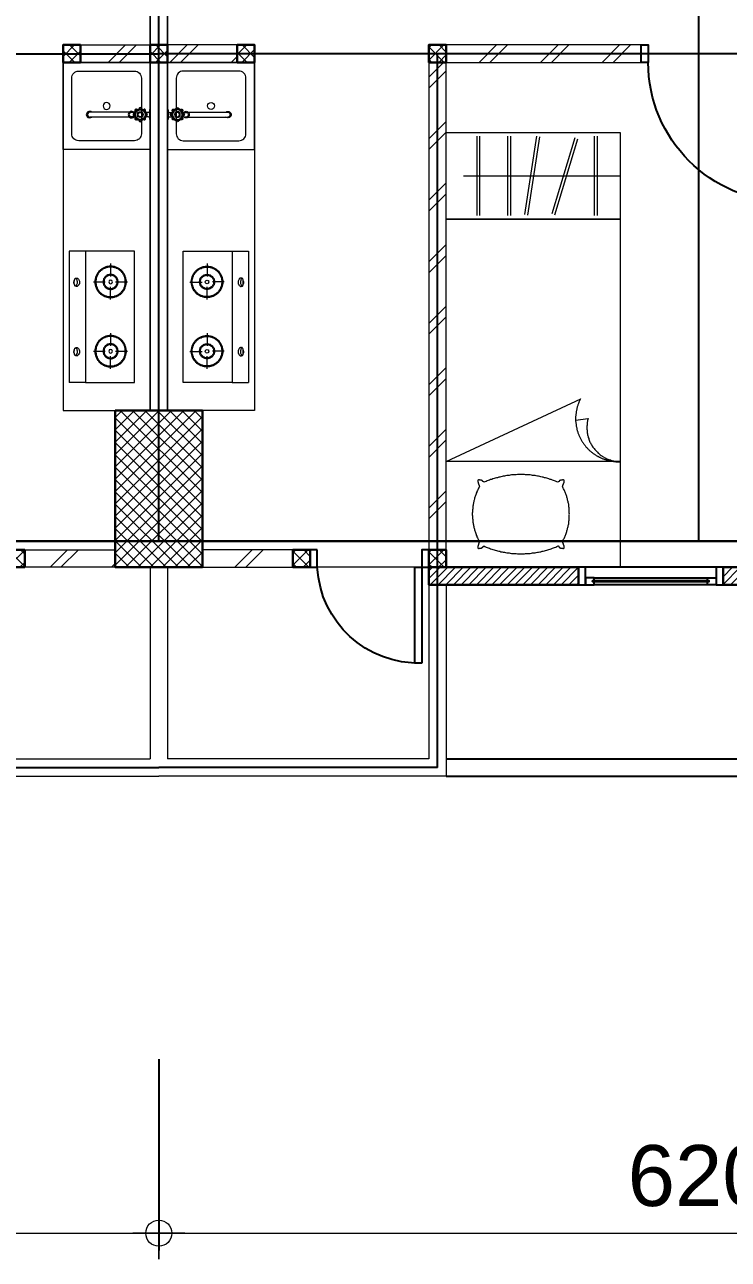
# Model space of a CAD drawing. Header units: millimetres. Extents: x -324 to 75, y -297 to 74.
# Drawn here: x -65.4 to -61.36, y -3.78 to 3.31 of the extents above; entities that cross this region are included whole.
import ezdxf

# ---------------------------------------------------------------- set-up
doc = ezdxf.new("R2010")
doc.units = ezdxf.units.MM
doc.layers.get('defpoints').update_dxf_attribs({"color": 1})
for name, color, linetype, lineweight in [('ars', 11, 'Continuous', 0), ('KOL', 1, 'Continuous', 30), ('KOLOM', 4, 'Continuous', 9), ('lan', 7, 'Continuous', 15), ('SANITAIR', 15, 'Continuous', 9), ('tem', 5, 'Continuous', 20), ('u', 6, 'Continuous', 20)]:
    doc.layers.add(name, color=color, linetype=linetype, lineweight=lineweight)
doc.layers.add('as', color=1, linetype='Continuous', plot=False)
doc.layers.add('Kusen', color=30, linetype='Continuous')
doc.styles.get("Standard").update_dxf_attribs({"font": 'arial.ttf'})
doc.dimstyles.new('sk-100', dxfattribs={"dimtxt": 0.35, "dimasz": 0.15, "dimexe": 0.1, "dimexo": 0, "dimgap": 0.15, "dimtad": 1, "dimdec": 0, "dimlfac": 100, "dimzin": 0, "dimdsep": 46, "dimtxsty": 'Standard', "dimblk": 'BULAT', "dimcen": 0.09, "dimclrd": 256, "dimclre": 256, "dimclrt": 256, "dimadec": 0, "dimazin": 0, "dimtfac": 1, "dimtdec": 0, "dimtofl": 0, "dimtmove": 0, "dimatfit": 3, "dimldrblk": 'BULAT', "dimfxl": 1, "dimtolj": 1, "dimtzin": 0, "dimlwd": -1, "dimarcsym": 0})
pattern_1 = [(225, (25.16715, 56.34774), (0.1767767, -0.1767767), []), (225, (25.10465, 56.34774), (0.1767767, -0.1767767), [])]
pattern_2 = [(45, (54.47994, -2.7569), (-0.1767767, 0.1767767), []), (45, (54.54244, -2.7569), (-0.1767767, 0.1767767), [])]
pattern_3 = [(45, (504.645883, -326.106844), (-0.0220970869, 0.0220970869), [])]

# ---------------------------------------------------------------- blocks, each defined once
blk = doc.blocks.new('T. J2')
at = {"layer": 'Kusen'}
for p, q in [((-0.3692, 0.1), (0.2808, 0.1)), ((-0.4192, 0), (0.3308, 0)), ((0.2808, 0.06), (-0.3692, 0.06))]:
    blk.add_line(p, q, dxfattribs=at)
for points in [[(-0.4592, 0), (-0.4192, 0), (-0.4192, 0.1), (-0.4592, 0.1)], [(0.3308, 0), (0.3708, 0), (0.3708, 0.1), (0.3308, 0.1)]]:
    blk.add_lwpolyline(points, close=True, dxfattribs=at)
for points in [[(-0.3692, 0.0775), (-0.3692, 0.06), (-0.4192, 0.06), (-0.4192, 0.1), (-0.3692, 0.1), (-0.3692, 0.0825), (-0.3792, 0.0825), (-0.3792, 0.0775), (-0.3692, 0.0775)], [(0.2808, 0.0775), (0.2808, 0.06), (0.3308, 0.06), (0.3308, 0.1), (0.2808, 0.1), (0.2808, 0.0825), (0.2908, 0.0825), (0.2908, 0.0775), (0.2808, 0.0775)]]:
    blk.add_lwpolyline(points, dxfattribs=at)
at = {"layer": 'Kusen', "color": 141}
blk.add_lwpolyline([(-0.3792, 0.0775), (0.2908, 0.0775), (0.2908, 0.0825), (-0.3792, 0.0825)], close=True, dxfattribs=at)
blk = doc.blocks.new('K 10.10')
at = {"layer": 'ars'}
h = blk.add_hatch(dxfattribs=at)
h.set_pattern_fill('_USER', color=256, scale=0.05, angle=45, double=1, pattern_type=0)
h.set_pattern_definition([(45, (0, 0), (-0.035355339, 0.035355339), []), (135, (0, 0), (-0.035355339, -0.035355339), [])])
h.paths.add_polyline_path([(1560.5383, 1380.4069), (1560.6383, 1380.4069), (1560.6383, 1380.5069), (1560.5383, 1380.5069)])
at = {"layer": 'KOL'}
blk.add_lwpolyline([(1560.5383, 1380.4069), (1560.6383, 1380.4069), (1560.6383, 1380.5069), (1560.5383, 1380.5069)], close=True, dxfattribs=at)
blk = doc.blocks.new('P.60')
at = {"layer": 'Kusen'}
for points in [[(1472.8348, 997.5354), (1472.8748, 997.5354), (1472.8748, 997.4354), (1472.8348, 997.4354)], [(1473.4748, 997.5354), (1473.5148, 997.5354), (1473.5148, 997.4354), (1473.4748, 997.4354)], [(1472.8748, 996.8854), (1472.9148, 996.8854), (1472.9148, 997.4354), (1472.8748, 997.4354)]]:
    blk.add_lwpolyline(points, close=True, dxfattribs=at)
blk.add_arc((1472.8948, 997.4658), 0.5808, 268.02661, 356.99428, dxfattribs=at)
blk = doc.blocks.new('P.80')
at = {"layer": 'Kusen'}
for points in [[(-69.8094, -74.8368), (-69.7694, -74.8368), (-69.7694, -74.0368), (-69.8094, -74.0368)], [(-70.6094, -74.9368), (-70.5694, -74.9368), (-70.5694, -74.8368), (-70.6094, -74.8368)], [(-69.7694, -74.9368), (-69.7294, -74.9368), (-69.7294, -74.8368), (-69.7694, -74.8368)]]:
    blk.add_lwpolyline(points, close=True, dxfattribs=at)
blk.add_arc((-69.7694, -74.8368), 0.8, 90, 180, dxfattribs=at)
blk = doc.blocks.new('KRAN DPR ATAS')
for p, q in [((-0.0289, 0), (0.0289, 0)), ((-0.0289, 0), (-0.0289, -0.0021)), ((0.0289, 0), (0.0289, -0.0021)), ((-0.0275, -0.0035), (0.0275, -0.0035)), ((-0.0127, -0.0092), (-0.0127, -0.0252)), ((0.0127, -0.0092), (0.0127, -0.0252)), ((-0.014, -0.1188), (-0.014, -0.3457)), ((-0.0127, -0.0877), (-0.0127, -0.1101)), ((0.0127, -0.0877), (0.0127, -0.1101)), ((0.014, -0.1188), (0.014, -0.3457))]:
    blk.add_line(p, q)
for radius in [0.0338, 0.0279, 0.0166, 0.0138, 0.0123]:
    blk.add_circle((0, -0.0564), radius)
for centre, radius, start, end in [((-0.0338, -0.0564), 0.00706, 84.00203, 275.99797), ((-0.0315, -0.0564), 0.00706, 103.11888, 256.88112), ((-0.0239, -0.0326), 0.00706, 39.00203, 230.99797), ((-0.0222, -0.0342), 0.00706, 58.11888, 211.88112), ((-0.0275, -0.0021), 0.00141, 180, 270), ((-0.0183, -0.0092), 0.00564, 0, 90), ((-0.0009, -0.0214), 0.00884, 254.902, 254.902), ((0, -0.0227), 0.00706, 354.00203, 185.99797), ((0, -0.025), 0.00706, 13.11888, 166.88112), ((0.0183, -0.0092), 0.00564, 90, 180), ((0.0239, -0.0326), 0.00706, 309.00203, 140.99797), ((0.0222, -0.0342), 0.00706, 328.11888, 121.88112), ((0.0275, -0.0021), 0.00141, 270, 0), ((0.0338, -0.0564), 0.00706, 264.00203, 95.99797), ((0.0315, -0.0564), 0.00706, 283.11888, 76.88112), ((-0.0239, -0.0803), 0.00706, 129.00203, 320.99797), ((-0.0222, -0.0787), 0.00706, 148.11888, 301.88112), ((0, -0.1058), 0.0191, 134.71101, 45.28899), ((0, -0.1058), 0.0134, 198.67172, 270), ((0, -0.0902), 0.00706, 174.00203, 5.99797), ((0, -0.0879), 0.00706, 193.11888, 346.88112), ((0, -0.1058), 0.0134, 270, 341.32828), ((0.0239, -0.0803), 0.00706, 219.00203, 50.99797), ((0.0222, -0.0787), 0.00706, 238.11888, 31.88112), ((0, -0.3457), 0.0178, 141.82775, 38.17225), ((0, -0.3484), 0.0178, 175.66412, 4.33588), ((0, -0.3457), 0.014, 180, 0)]:
    blk.add_arc(centre, radius, start, end)
blk = doc.blocks.new('KOMPOR')
for points in [[(0, 0.3765), (0, -0.3765)], [(0.0944, 0.3765), (0, 0.3765)], [(0.3765, 0.3765), (0.0944, 0.3765)], [(0.0944, 0.3765), (0.0944, -0.3765)], [(0.3765, -0.3765), (0.3765, 0.3765)], [(0.2385, 0.2906), (0.2337, 0.2906), (0.23, 0.2906), (0.2252, 0.2893), (0.2203, 0.2893), (0.2167, 0.2881), (0.2119, 0.2869), (0.2082, 0.2857), (0.2034, 0.2833), (0.1998, 0.2821), (0.1961, 0.2797), (0.1925, 0.2772), (0.1889, 0.276), (0.1852, 0.2724), (0.1816, 0.27), (0.178, 0.2676), (0.1755, 0.2639), (0.1719, 0.2615), (0.1695, 0.2579), (0.1671, 0.2542), (0.1634, 0.2506), (0.1622, 0.247), (0.1598, 0.2433), (0.1574, 0.2397), (0.1562, 0.2361), (0.1538, 0.2312), (0.1525, 0.2276), (0.1513, 0.2228), (0.1501, 0.2191), (0.1501, 0.2143), (0.1489, 0.2094), (0.1489, 0.2058), (0.1489, 0.201), (0.1489, 0.1961), (0.1489, 0.1913), (0.1501, 0.1864), (0.1501, 0.1828), (0.1513, 0.178), (0.1525, 0.1743), (0.1538, 0.1695), (0.1562, 0.1659), (0.1574, 0.161), (0.1598, 0.1574), (0.1622, 0.1538), (0.1634, 0.1501), (0.1671, 0.1465), (0.1695, 0.1429), (0.1719, 0.1404), (0.1755, 0.1368), (0.178, 0.1344), (0.1816, 0.1308), (0.1852, 0.1283), (0.1889, 0.1259), (0.1925, 0.1235), (0.1961, 0.1211), (0.1998, 0.1199), (0.2034, 0.1174), (0.2082, 0.1162), (0.2119, 0.115), (0.2167, 0.1138), (0.2203, 0.1126), (0.2252, 0.1114), (0.23, 0.1114), (0.2337, 0.1102), (0.2385, 0.1102), (0.2433, 0.1102), (0.2482, 0.1114), (0.253, 0.1114), (0.2567, 0.1126), (0.2615, 0.1138), (0.2651, 0.115), (0.27, 0.1162), (0.2736, 0.1174), (0.2785, 0.1199), (0.2821, 0.1211), (0.2857, 0.1235), (0.2893, 0.1259), (0.293, 0.1283), (0.2966, 0.1308), (0.299, 0.1344), (0.3027, 0.1368), (0.3051, 0.1404), (0.3087, 0.1429), (0.3111, 0.1465), (0.3136, 0.1501), (0.316, 0.1538), (0.3184, 0.1574), (0.3196, 0.161), (0.322, 0.1659), (0.3232, 0.1695), (0.3245, 0.1743), (0.3257, 0.178), (0.3269, 0.1828), (0.3281, 0.1864), (0.3281, 0.1913), (0.3293, 0.1961), (0.3293, 0.201), (0.3293, 0.2058), (0.3281, 0.2094), (0.3281, 0.2143), (0.3269, 0.2191), (0.3257, 0.2228), (0.3245, 0.2276), (0.3232, 0.2312), (0.322, 0.2361), (0.3196, 0.2397), (0.3184, 0.2433), (0.316, 0.247), (0.3136, 0.2506), (0.3111, 0.2542), (0.3087, 0.2579), (0.3051, 0.2615), (0.3027, 0.2639), (0.299, 0.2676), (0.2966, 0.27), (0.293, 0.2724), (0.2893, 0.276), (0.2857, 0.2772), (0.2821, 0.2797), (0.2785, 0.2821), (0.2736, 0.2833), (0.27, 0.2857), (0.2651, 0.2869), (0.2615, 0.2881), (0.2567, 0.2893), (0.253, 0.2893), (0.2482, 0.2906), (0.2433, 0.2906), (0.2385, 0.2906)], [(0.2385, 0.2857), (0.2349, 0.2857), (0.23, 0.2857), (0.2264, 0.2845), (0.2215, 0.2833), (0.2179, 0.2833), (0.2131, 0.2821), (0.2094, 0.2809), (0.2058, 0.2785), (0.2022, 0.2772), (0.1985, 0.2748), (0.1949, 0.2736), (0.1913, 0.2712), (0.1877, 0.2688), (0.1852, 0.2663), (0.1816, 0.2639), (0.1792, 0.2603), (0.1755, 0.2579), (0.1731, 0.2542), (0.1707, 0.2518), (0.1683, 0.2482), (0.1659, 0.2446), (0.1646, 0.2409), (0.1622, 0.2373), (0.161, 0.2337), (0.1586, 0.23), (0.1574, 0.2264), (0.1562, 0.2215), (0.1562, 0.2179), (0.155, 0.2131), (0.1538, 0.2094), (0.1538, 0.2046), (0.1538, 0.201), (0.1538, 0.1961), (0.1538, 0.1925), (0.155, 0.1877), (0.1562, 0.184), (0.1562, 0.1792), (0.1574, 0.1755), (0.1586, 0.1719), (0.161, 0.1671), (0.1622, 0.1634), (0.1646, 0.1598), (0.1659, 0.1562), (0.1683, 0.1525), (0.1707, 0.1501), (0.1731, 0.1465), (0.1755, 0.1441), (0.1792, 0.1404), (0.1816, 0.138), (0.1852, 0.1356), (0.1877, 0.132), (0.1913, 0.1308), (0.1949, 0.1283), (0.1985, 0.1259), (0.2022, 0.1235), (0.2058, 0.1223), (0.2094, 0.1211), (0.2131, 0.1199), (0.2179, 0.1186), (0.2215, 0.1174), (0.2264, 0.1162), (0.23, 0.1162), (0.2349, 0.1162), (0.2385, 0.1162), (0.2433, 0.1162), (0.247, 0.1162), (0.2518, 0.1162), (0.2554, 0.1174), (0.2603, 0.1186), (0.2639, 0.1199), (0.2676, 0.1211), (0.2724, 0.1223), (0.276, 0.1235), (0.2797, 0.1259), (0.2833, 0.1283), (0.2869, 0.1308), (0.2893, 0.132), (0.293, 0.1356), (0.2954, 0.138), (0.299, 0.1404), (0.3015, 0.1441), (0.3039, 0.1465), (0.3075, 0.1501), (0.3087, 0.1525), (0.3111, 0.1562), (0.3136, 0.1598), (0.316, 0.1634), (0.3172, 0.1671), (0.3184, 0.1719), (0.3196, 0.1755), (0.3208, 0.1792), (0.322, 0.184), (0.3232, 0.1877), (0.3232, 0.1925), (0.3232, 0.1961), (0.3232, 0.201), (0.3232, 0.2046), (0.3232, 0.2094), (0.3232, 0.2131), (0.322, 0.2179), (0.3208, 0.2215), (0.3196, 0.2264), (0.3184, 0.23), (0.3172, 0.2337), (0.316, 0.2373), (0.3136, 0.2409), (0.3111, 0.2446), (0.3087, 0.2482), (0.3075, 0.2518), (0.3039, 0.2542), (0.3015, 0.2579), (0.299, 0.2603), (0.2954, 0.2639), (0.293, 0.2663), (0.2893, 0.2688), (0.2869, 0.2712), (0.2833, 0.2736), (0.2797, 0.2748), (0.276, 0.2772), (0.2724, 0.2785), (0.2676, 0.2809), (0.2639, 0.2821), (0.2603, 0.2833), (0.2554, 0.2833), (0.2518, 0.2845), (0.247, 0.2857), (0.2433, 0.2857), (0.2385, 0.2857)], [(0.2373, 0.3063), (0.2373, 0.2312)], [(0.0436, 0.2228), (0.0472, 0.2228), (0.0496, 0.2215), (0.0533, 0.2191), (0.0545, 0.2155), (0.0557, 0.2119), (0.0581, 0.2094), (0.0593, 0.2046), (0.0593, 0.1998), (0.0593, 0.1949), (0.0593, 0.1901), (0.0569, 0.1864), (0.0557, 0.1828), (0.0533, 0.1792), (0.0508, 0.178), (0.0484, 0.1755), (0.046, 0.1743), (0.0424, 0.1743), (0.04, 0.1755), (0.0375, 0.178), (0.0339, 0.1792), (0.0327, 0.1828), (0.0315, 0.1864), (0.0291, 0.1901), (0.0278, 0.1949), (0.0278, 0.1998), (0.0291, 0.2046), (0.0303, 0.2094), (0.0315, 0.2119), (0.0339, 0.2155), (0.0351, 0.2191), (0.0375, 0.2215), (0.0412, 0.2228), (0.0436, 0.2228)], [(0.0375, 0.2215), (0.04, 0.2215), (0.04, 0.2203), (0.0424, 0.2179), (0.0436, 0.2155), (0.0448, 0.2119), (0.0448, 0.2082), (0.046, 0.2034), (0.046, 0.1998), (0.046, 0.1961), (0.046, 0.1913), (0.0448, 0.1877), (0.0436, 0.184), (0.0436, 0.1816), (0.0412, 0.178), (0.04, 0.1768), (0.0387, 0.1755), (0.0375, 0.1755), (0.0351, 0.1768), (0.0339, 0.178), (0.0327, 0.1816), (0.0315, 0.184), (0.0315, 0.1877), (0.0303, 0.1913), (0.0303, 0.1961), (0.0303, 0.1998), (0.0303, 0.2034), (0.0315, 0.2082), (0.0315, 0.2119), (0.0327, 0.2155), (0.0339, 0.2179), (0.0351, 0.2203), (0.0363, 0.2215), (0.0375, 0.2215)], [(0.2385, 0.2433), (0.2349, 0.2433), (0.23, 0.2433), (0.2264, 0.2421), (0.2215, 0.2409), (0.2179, 0.2385), (0.2143, 0.2361), (0.2119, 0.2337), (0.2082, 0.2312), (0.2058, 0.2276), (0.2034, 0.2252), (0.201, 0.2215), (0.1985, 0.2179), (0.1973, 0.2131), (0.1961, 0.2094), (0.1961, 0.2046), (0.1961, 0.201), (0.1961, 0.1961), (0.1961, 0.1925), (0.1973, 0.1877), (0.1985, 0.184), (0.201, 0.1804), (0.2034, 0.1768), (0.2058, 0.1731), (0.2082, 0.1707), (0.2119, 0.1671), (0.2143, 0.1646), (0.2179, 0.1622), (0.2215, 0.161), (0.2264, 0.1598), (0.23, 0.1586), (0.2349, 0.1574), (0.2385, 0.1574), (0.2433, 0.1574), (0.247, 0.1586), (0.2518, 0.1598), (0.2554, 0.161), (0.2591, 0.1622), (0.2627, 0.1646), (0.2663, 0.1671), (0.2688, 0.1707), (0.2724, 0.1731), (0.2748, 0.1768), (0.2772, 0.1804), (0.2785, 0.184), (0.2797, 0.1877), (0.2809, 0.1925), (0.2821, 0.1961), (0.2821, 0.201), (0.2821, 0.2046), (0.2809, 0.2094), (0.2797, 0.2131), (0.2785, 0.2179), (0.2772, 0.2215), (0.2748, 0.2252), (0.2724, 0.2276), (0.2688, 0.2312), (0.2663, 0.2337), (0.2627, 0.2361), (0.2591, 0.2385), (0.2554, 0.2409), (0.2518, 0.2421), (0.247, 0.2433), (0.2433, 0.2433), (0.2385, 0.2433)], [(0.2385, 0.2385), (0.2349, 0.2385), (0.2312, 0.2373), (0.2276, 0.2373), (0.224, 0.2361), (0.2203, 0.2337), (0.2179, 0.2324), (0.2143, 0.23), (0.2119, 0.2276), (0.2094, 0.2252), (0.207, 0.2215), (0.2058, 0.2191), (0.2034, 0.2155), (0.2022, 0.2119), (0.2022, 0.2082), (0.201, 0.2046), (0.201, 0.201), (0.201, 0.1973), (0.2022, 0.1925), (0.2022, 0.1889), (0.2034, 0.1864), (0.2058, 0.1828), (0.207, 0.1792), (0.2094, 0.1768), (0.2119, 0.1743), (0.2143, 0.1719), (0.2179, 0.1695), (0.2203, 0.1671), (0.224, 0.1659), (0.2276, 0.1646), (0.2312, 0.1634), (0.2349, 0.1634), (0.2385, 0.1622), (0.2421, 0.1634), (0.247, 0.1634), (0.2506, 0.1646), (0.253, 0.1659), (0.2567, 0.1671), (0.2603, 0.1695), (0.2627, 0.1719), (0.2651, 0.1743), (0.2676, 0.1768), (0.27, 0.1792), (0.2724, 0.1828), (0.2736, 0.1864), (0.2748, 0.1889), (0.276, 0.1925), (0.276, 0.1973), (0.2772, 0.201), (0.276, 0.2046), (0.276, 0.2082), (0.2748, 0.2119), (0.2736, 0.2155), (0.2724, 0.2191), (0.27, 0.2215), (0.2676, 0.2252), (0.2651, 0.2276), (0.2627, 0.23), (0.2603, 0.2324), (0.2567, 0.2337), (0.253, 0.2361), (0.2506, 0.2373), (0.247, 0.2373), (0.2421, 0.2385), (0.2385, 0.2385)], [(0.1404, 0.201), (0.207, 0.201)], [(0.2385, 0.2107), (0.2349, 0.2094), (0.2312, 0.2082), (0.23, 0.2046), (0.2288, 0.201), (0.23, 0.1961), (0.2312, 0.1937), (0.2349, 0.1913), (0.2385, 0.1901), (0.2433, 0.1913), (0.2458, 0.1937), (0.2482, 0.1961), (0.2494, 0.201), (0.2482, 0.2046), (0.2458, 0.2082), (0.2433, 0.2094), (0.2385, 0.2107)], [(0.2373, 0.0993), (0.2373, 0.1719)], [(0.3366, 0.1998), (0.2676, 0.1998)], [(0.2385, -0.1077), (0.2337, -0.1077), (0.23, -0.1077), (0.2252, -0.109), (0.2203, -0.109), (0.2167, -0.1102), (0.2119, -0.1114), (0.2082, -0.1126), (0.2034, -0.115), (0.1998, -0.1162), (0.1961, -0.1186), (0.1925, -0.1211), (0.1889, -0.1235), (0.1852, -0.1259), (0.1816, -0.1283), (0.178, -0.1308), (0.1755, -0.1344), (0.1719, -0.1368), (0.1695, -0.1404), (0.1671, -0.1441), (0.1634, -0.1477), (0.1622, -0.1513), (0.1598, -0.155), (0.1574, -0.1586), (0.1562, -0.1622), (0.1538, -0.1671), (0.1525, -0.1707), (0.1513, -0.1755), (0.1501, -0.1792), (0.1501, -0.184), (0.1489, -0.1889), (0.1489, -0.1925), (0.1489, -0.1973), (0.1489, -0.2022), (0.1489, -0.207), (0.1501, -0.2119), (0.1501, -0.2155), (0.1513, -0.2203), (0.1525, -0.224), (0.1538, -0.2288), (0.1562, -0.2324), (0.1574, -0.2373), (0.1598, -0.2409), (0.1622, -0.2446), (0.1634, -0.2482), (0.1671, -0.2518), (0.1695, -0.2554), (0.1719, -0.2579), (0.1755, -0.2615), (0.178, -0.2639), (0.1816, -0.2676), (0.1852, -0.27), (0.1889, -0.2724), (0.1925, -0.2748), (0.1961, -0.2772), (0.1998, -0.2785), (0.2034, -0.2809), (0.2082, -0.2821), (0.2119, -0.2833), (0.2167, -0.2845), (0.2203, -0.2857), (0.2252, -0.2869), (0.23, -0.2869), (0.2337, -0.2881), (0.2385, -0.2881), (0.2433, -0.2881), (0.2482, -0.2869), (0.253, -0.2869), (0.2567, -0.2857), (0.2615, -0.2845), (0.2651, -0.2833), (0.27, -0.2821), (0.2736, -0.2809), (0.2785, -0.2785), (0.2821, -0.2772), (0.2857, -0.2748), (0.2893, -0.2724), (0.293, -0.27), (0.2966, -0.2676), (0.299, -0.2639), (0.3027, -0.2615), (0.3051, -0.2579), (0.3087, -0.2554), (0.3111, -0.2518), (0.3136, -0.2482), (0.316, -0.2446), (0.3184, -0.2409), (0.3196, -0.2373), (0.322, -0.2324), (0.3232, -0.2288), (0.3245, -0.224), (0.3257, -0.2203), (0.3269, -0.2155), (0.3281, -0.2119), (0.3281, -0.207), (0.3293, -0.2022), (0.3293, -0.1973), (0.3293, -0.1925), (0.3281, -0.1889), (0.3281, -0.184), (0.3269, -0.1792), (0.3257, -0.1755), (0.3245, -0.1707), (0.3232, -0.1671), (0.322, -0.1622), (0.3196, -0.1586), (0.3184, -0.155), (0.316, -0.1513), (0.3136, -0.1477), (0.3111, -0.1441), (0.3087, -0.1404), (0.3051, -0.1368), (0.3027, -0.1344), (0.299, -0.1308), (0.2966, -0.1283), (0.293, -0.1259), (0.2893, -0.1235), (0.2857, -0.1211), (0.2821, -0.1186), (0.2785, -0.1162), (0.2736, -0.115), (0.27, -0.1126), (0.2651, -0.1114), (0.2615, -0.1102), (0.2567, -0.109), (0.253, -0.109), (0.2482, -0.1077), (0.2433, -0.1077), (0.2385, -0.1077)], [(0.2385, -0.1126), (0.2349, -0.1126), (0.23, -0.1126), (0.2264, -0.1138), (0.2215, -0.115), (0.2179, -0.115), (0.2131, -0.1162), (0.2094, -0.1174), (0.2058, -0.1199), (0.2022, -0.1211), (0.1985, -0.1235), (0.1949, -0.1247), (0.1913, -0.1271), (0.1877, -0.1295), (0.1852, -0.132), (0.1816, -0.1344), (0.1792, -0.138), (0.1755, -0.1404), (0.1731, -0.1441), (0.1707, -0.1465), (0.1683, -0.1501), (0.1659, -0.1538), (0.1646, -0.1574), (0.1622, -0.161), (0.161, -0.1646), (0.1586, -0.1683), (0.1574, -0.1719), (0.1562, -0.1768), (0.1562, -0.1804), (0.155, -0.1852), (0.1538, -0.1889), (0.1538, -0.1937), (0.1538, -0.1973), (0.1538, -0.2022), (0.1538, -0.2058), (0.155, -0.2107), (0.1562, -0.2143), (0.1562, -0.2191), (0.1574, -0.2228), (0.1586, -0.2264), (0.161, -0.2312), (0.1622, -0.2349), (0.1646, -0.2385), (0.1659, -0.2421), (0.1683, -0.2458), (0.1707, -0.2482), (0.1731, -0.2518), (0.1755, -0.2554), (0.1792, -0.2579), (0.1816, -0.2603), (0.1852, -0.2627), (0.1877, -0.2663), (0.1913, -0.2688), (0.1949, -0.27), (0.1985, -0.2724), (0.2022, -0.2748), (0.2058, -0.276), (0.2094, -0.2772), (0.2131, -0.2785), (0.2179, -0.2797), (0.2215, -0.2809), (0.2264, -0.2821), (0.23, -0.2821), (0.2349, -0.2821), (0.2385, -0.2833), (0.2433, -0.2821), (0.247, -0.2821), (0.2518, -0.2821), (0.2554, -0.2809), (0.2603, -0.2797), (0.2639, -0.2785), (0.2676, -0.2772), (0.2724, -0.276), (0.276, -0.2748), (0.2797, -0.2724), (0.2833, -0.27), (0.2869, -0.2688), (0.2893, -0.2663), (0.293, -0.2627), (0.2954, -0.2603), (0.299, -0.2579), (0.3015, -0.2554), (0.3039, -0.2518), (0.3075, -0.2482), (0.3087, -0.2458), (0.3111, -0.2421), (0.3136, -0.2385), (0.316, -0.2349), (0.3172, -0.2312), (0.3184, -0.2264), (0.3196, -0.2228), (0.3208, -0.2191), (0.322, -0.2143), (0.3232, -0.2107), (0.3232, -0.2058), (0.3232, -0.2022), (0.3232, -0.1973), (0.3232, -0.1937), (0.3232, -0.1889), (0.3232, -0.1852), (0.322, -0.1804), (0.3208, -0.1768), (0.3196, -0.1719), (0.3184, -0.1683), (0.3172, -0.1646), (0.316, -0.161), (0.3136, -0.1574), (0.3111, -0.1538), (0.3087, -0.1501), (0.3075, -0.1465), (0.3039, -0.1441), (0.3015, -0.1404), (0.299, -0.138), (0.2954, -0.1344), (0.293, -0.132), (0.2893, -0.1295), (0.2869, -0.1271), (0.2833, -0.1247), (0.2797, -0.1235), (0.276, -0.1211), (0.2724, -0.1199), (0.2676, -0.1174), (0.2639, -0.1162), (0.2603, -0.115), (0.2554, -0.115), (0.2518, -0.1138), (0.247, -0.1126), (0.2433, -0.1126), (0.2385, -0.1126)], [(0.2373, -0.0932), (0.2373, -0.1671)], [(0.0436, -0.1768), (0.0472, -0.1768), (0.0496, -0.178), (0.0533, -0.1804), (0.0545, -0.1828), (0.0557, -0.1864), (0.0581, -0.1901), (0.0593, -0.1949), (0.0593, -0.1985), (0.0593, -0.2034), (0.0593, -0.2082), (0.0569, -0.2119), (0.0557, -0.2167), (0.0533, -0.2191), (0.0508, -0.2215), (0.0484, -0.224), (0.046, -0.224), (0.0424, -0.224), (0.04, -0.224), (0.0375, -0.2215), (0.0339, -0.2191), (0.0327, -0.2167), (0.0315, -0.2119), (0.0291, -0.2082), (0.0278, -0.2034), (0.0278, -0.1985), (0.0291, -0.1949), (0.0303, -0.1901), (0.0315, -0.1864), (0.0339, -0.1828), (0.0351, -0.1804), (0.0375, -0.178), (0.0412, -0.1768), (0.0436, -0.1768)], [(0.0375, -0.1768), (0.04, -0.178), (0.04, -0.1792), (0.0424, -0.1804), (0.0436, -0.1828), (0.0448, -0.1864), (0.0448, -0.1901), (0.046, -0.1949), (0.046, -0.1985), (0.046, -0.2034), (0.046, -0.2082), (0.0448, -0.2107), (0.0436, -0.2155), (0.0436, -0.2179), (0.0412, -0.2203), (0.04, -0.2228), (0.0387, -0.2228), (0.0375, -0.2228), (0.0351, -0.2228), (0.0339, -0.2203), (0.0327, -0.2179), (0.0315, -0.2155), (0.0315, -0.2107), (0.0303, -0.2082), (0.0303, -0.2034), (0.0303, -0.1985), (0.0303, -0.1949), (0.0315, -0.1901), (0.0315, -0.1864), (0.0327, -0.1828), (0.0339, -0.1804), (0.0351, -0.1792), (0.0363, -0.178), (0.0375, -0.1768)], [(0.1404, -0.1973), (0.207, -0.1973)], [(0.2385, -0.155), (0.2349, -0.155), (0.23, -0.155), (0.2264, -0.1562), (0.2215, -0.1574), (0.2179, -0.1598), (0.2143, -0.1622), (0.2119, -0.1646), (0.2082, -0.1671), (0.2058, -0.1707), (0.2034, -0.1731), (0.201, -0.1768), (0.1985, -0.1804), (0.1973, -0.1852), (0.1961, -0.1889), (0.1961, -0.1937), (0.1961, -0.1973), (0.1961, -0.2022), (0.1961, -0.207), (0.1973, -0.2107), (0.1985, -0.2143), (0.201, -0.2179), (0.2034, -0.2215), (0.2058, -0.2252), (0.2082, -0.2288), (0.2119, -0.2312), (0.2143, -0.2337), (0.2179, -0.2361), (0.2215, -0.2373), (0.2264, -0.2385), (0.23, -0.2397), (0.2349, -0.2409), (0.2385, -0.2409), (0.2433, -0.2409), (0.247, -0.2397), (0.2518, -0.2385), (0.2554, -0.2373), (0.2591, -0.2361), (0.2627, -0.2337), (0.2663, -0.2312), (0.2688, -0.2288), (0.2724, -0.2252), (0.2748, -0.2215), (0.2772, -0.2179), (0.2785, -0.2143), (0.2797, -0.2107), (0.2809, -0.207), (0.2821, -0.2022), (0.2821, -0.1973), (0.2821, -0.1937), (0.2809, -0.1889), (0.2797, -0.1852), (0.2785, -0.1804), (0.2772, -0.1768), (0.2748, -0.1731), (0.2724, -0.1707), (0.2688, -0.1671), (0.2663, -0.1646), (0.2627, -0.1622), (0.2591, -0.1598), (0.2554, -0.1574), (0.2518, -0.1562), (0.247, -0.155), (0.2433, -0.155), (0.2385, -0.155)], [(0.2385, -0.1598), (0.2349, -0.1598), (0.2312, -0.161), (0.2276, -0.161), (0.224, -0.1622), (0.2203, -0.1646), (0.2179, -0.1659), (0.2143, -0.1683), (0.2119, -0.1707), (0.2094, -0.1731), (0.207, -0.1768), (0.2058, -0.1792), (0.2034, -0.1828), (0.2022, -0.1864), (0.2022, -0.1901), (0.201, -0.1937), (0.201, -0.1973), (0.201, -0.2022), (0.2022, -0.2058), (0.2022, -0.2094), (0.2034, -0.2131), (0.2058, -0.2155), (0.207, -0.2191), (0.2094, -0.2215), (0.2119, -0.224), (0.2143, -0.2264), (0.2179, -0.2288), (0.2203, -0.2312), (0.224, -0.2324), (0.2276, -0.2337), (0.2312, -0.2349), (0.2349, -0.2349), (0.2385, -0.2361), (0.2421, -0.2349), (0.247, -0.2349), (0.2506, -0.2337), (0.253, -0.2324), (0.2567, -0.2312), (0.2603, -0.2288), (0.2627, -0.2264), (0.2651, -0.224), (0.2676, -0.2215), (0.27, -0.2191), (0.2724, -0.2155), (0.2736, -0.2131), (0.2748, -0.2094), (0.276, -0.2058), (0.276, -0.2022), (0.2772, -0.1973), (0.276, -0.1937), (0.276, -0.1901), (0.2748, -0.1864), (0.2736, -0.1828), (0.2724, -0.1792), (0.27, -0.1768), (0.2676, -0.1731), (0.2651, -0.1707), (0.2627, -0.1683), (0.2603, -0.1659), (0.2567, -0.1646), (0.253, -0.1622), (0.2506, -0.161), (0.247, -0.161), (0.2421, -0.1598), (0.2385, -0.1598)], [(0.2385, -0.1877), (0.2349, -0.1889), (0.2312, -0.1901), (0.23, -0.1937), (0.2288, -0.1973), (0.23, -0.2022), (0.2312, -0.2046), (0.2349, -0.207), (0.2385, -0.2082), (0.2433, -0.207), (0.2458, -0.2046), (0.2482, -0.2022), (0.2494, -0.1973), (0.2482, -0.1937), (0.2458, -0.1901), (0.2433, -0.1889), (0.2385, -0.1877)], [(0.3366, -0.1985), (0.2676, -0.1985)], [(0.2373, -0.299), (0.2373, -0.2264)], [(0.0944, -0.3765), (0, -0.3765)], [(0.0944, -0.3765), (0.3765, -0.3765)]]:
    blk.add_lwpolyline(points)
blk = doc.blocks.new('BED2')
blk.add_lwpolyline([(-0.4994, 1.9988), (0.4994, 1.9988), (0.4994, 0), (-0.4994, 0)], close=True)
for points in [[(0.4994, 1.9988), (0.4994, 0)], [(0.2827, 1.8765), (0.2766, 1.8789), (0.2706, 1.8826), (0.2633, 1.885), (0.2573, 1.8874), (0.2512, 1.8898), (0.2439, 1.8923), (0.2379, 1.8947), (0.2306, 1.8959), (0.2246, 1.8983), (0.2185, 1.9007), (0.2113, 1.9019), (0.2052, 1.9044), (0.1979, 1.9056), (0.1919, 1.9068), (0.1846, 1.9092), (0.1786, 1.9104), (0.1713, 1.9116), (0.1653, 1.9128), (0.158, 1.914), (0.1519, 1.9153), (0.1447, 1.9165), (0.1374, 1.9165), (0.1314, 1.9177), (0.1241, 1.9189), (0.118, 1.9189), (0.1108, 1.9201), (0.1047, 1.9201), (0.0975, 1.9201), (0.0902, 1.9213), (0.0841, 1.9213), (0.0769, 1.9213), (0.0708, 1.9213), (0.0636, 1.9213), (0.0563, 1.9213), (0.0502, 1.9213), (0.043, 1.9201), (0.0369, 1.9201), (0.0297, 1.9201), (0.0224, 1.9189), (0.0163, 1.9189), (0.0091, 1.9177), (0.003, 1.9165), (-0.0042, 1.9165), (-0.0115, 1.9153), (-0.0176, 1.914), (-0.0248, 1.9128), (-0.0309, 1.9116), (-0.0381, 1.9104), (-0.0442, 1.9092), (-0.0515, 1.9068), (-0.0575, 1.9056), (-0.0648, 1.9044), (-0.0708, 1.9019), (-0.0781, 1.9007), (-0.0841, 1.8983), (-0.0902, 1.8959), (-0.0975, 1.8947), (-0.1035, 1.8923), (-0.1108, 1.8898), (-0.1168, 1.8874), (-0.1229, 1.885), (-0.1301, 1.8826), (-0.1362, 1.8789), (-0.1423, 1.8765)], [(-0.1677, 1.8523), (-0.1701, 1.8475), (-0.1725, 1.8426), (-0.1749, 1.8378), (-0.1774, 1.8329), (-0.1798, 1.8293), (-0.1822, 1.8245), (-0.1834, 1.8196), (-0.1858, 1.8148), (-0.187, 1.8099), (-0.1895, 1.8051), (-0.1907, 1.799), (-0.1931, 1.7942), (-0.1943, 1.7893), (-0.1955, 1.7845), (-0.1967, 1.7797), (-0.1979, 1.7748), (-0.1992, 1.77), (-0.2004, 1.7651), (-0.2016, 1.7591), (-0.2028, 1.7542), (-0.204, 1.7494), (-0.204, 1.7446), (-0.2052, 1.7397), (-0.2052, 1.7349), (-0.2064, 1.7288), (-0.2064, 1.724), (-0.2076, 1.7191), (-0.2076, 1.7143), (-0.2076, 1.7082), (-0.2076, 1.7034), (-0.2076, 1.6985), (-0.2088, 1.6937), (-0.2076, 1.6877), (-0.2076, 1.6828), (-0.2076, 1.678), (-0.2076, 1.6731), (-0.2076, 1.6683), (-0.2064, 1.6622), (-0.2064, 1.6574), (-0.2052, 1.6525), (-0.2052, 1.6477), (-0.204, 1.6429), (-0.204, 1.6368), (-0.2028, 1.632), (-0.2016, 1.6271), (-0.2004, 1.6223), (-0.1992, 1.6174), (-0.1979, 1.6126), (-0.1967, 1.6065), (-0.1955, 1.6017), (-0.1943, 1.5969), (-0.1931, 1.592), (-0.1907, 1.5872), (-0.1895, 1.5823), (-0.187, 1.5775), (-0.1858, 1.5726), (-0.1834, 1.5678), (-0.1822, 1.563), (-0.1798, 1.5581), (-0.1774, 1.5533), (-0.1749, 1.5484), (-0.1725, 1.5436), (-0.1701, 1.5387), (-0.1677, 1.5339)], [(-0.1435, 1.8765), (-0.1435, 1.8765), (-0.1435, 1.8765), (-0.1447, 1.8765), (-0.1447, 1.8777), (-0.1447, 1.8789), (-0.1471, 1.8789), (-0.1471, 1.8814), (-0.1495, 1.8814), (-0.1495, 1.8826), (-0.1495, 1.8826), (-0.1495, 1.8838), (-0.1519, 1.8838), (-0.1519, 1.8862), (-0.1556, 1.8862), (-0.1556, 1.8874), (-0.158, 1.8874), (-0.158, 1.8886), (-0.1592, 1.8886), (-0.1592, 1.8886), (-0.1689, 1.8886), (-0.1689, 1.8898), (-0.1701, 1.8898), (-0.1701, 1.891), (-0.1737, 1.891), (-0.1737, 1.8898), (-0.1737, 1.8898), (-0.1737, 1.8886), (-0.1774, 1.8886), (-0.1774, 1.8886), (-0.1774, 1.8886), (-0.1774, 1.8862), (-0.1786, 1.8862), (-0.1786, 1.8789), (-0.1774, 1.8789), (-0.1774, 1.8765), (-0.1774, 1.8765), (-0.1774, 1.8729), (-0.1762, 1.8729), (-0.1762, 1.8705), (-0.1749, 1.8705), (-0.1749, 1.868), (-0.1737, 1.868), (-0.1737, 1.8668), (-0.1737, 1.8668), (-0.1737, 1.8632), (-0.1725, 1.8632), (-0.1725, 1.8608), (-0.1713, 1.8608), (-0.1713, 1.8571), (-0.1713, 1.8571), (-0.1713, 1.8559), (-0.1701, 1.8559), (-0.1701, 1.8547), (-0.1689, 1.8547), (-0.1689, 1.8523), (-0.1677, 1.8523)], [(0.3081, 1.8523), (0.3081, 1.8523), (0.3081, 1.8547), (0.3093, 1.8547), (0.3093, 1.8559), (0.3105, 1.8559), (0.3105, 1.8571), (0.3117, 1.8571), (0.3117, 1.8608), (0.3117, 1.8608), (0.3117, 1.8632), (0.313, 1.8632), (0.313, 1.8668), (0.3142, 1.8668), (0.3142, 1.868), (0.3142, 1.868), (0.3142, 1.8705), (0.3154, 1.8705), (0.3154, 1.8729), (0.3166, 1.8729), (0.3166, 1.8765), (0.3178, 1.8765), (0.3178, 1.8789), (0.3178, 1.8789), (0.3178, 1.8862), (0.3178, 1.8862), (0.3178, 1.8886), (0.3166, 1.8886), (0.3166, 1.8886), (0.3142, 1.8886), (0.3142, 1.8898), (0.313, 1.8898), (0.313, 1.891), (0.3093, 1.891), (0.3093, 1.8898), (0.3081, 1.8898), (0.3081, 1.8886), (0.2996, 1.8886), (0.2996, 1.8886), (0.2972, 1.8886), (0.2972, 1.8874), (0.296, 1.8874), (0.296, 1.8862), (0.2924, 1.8862), (0.2924, 1.8838), (0.29, 1.8838), (0.29, 1.8826), (0.2887, 1.8826), (0.2887, 1.8814), (0.2863, 1.8814), (0.2863, 1.8789), (0.2851, 1.8789), (0.2851, 1.8777), (0.2839, 1.8777), (0.2839, 1.8765), (0.2839, 1.8765), (0.2839, 1.8765), (0.2827, 1.8765)], [(0.3081, 1.5339), (0.3105, 1.5387), (0.313, 1.5436), (0.3154, 1.5484), (0.3178, 1.5533), (0.3202, 1.5581), (0.3226, 1.563), (0.3238, 1.5678), (0.3263, 1.5726), (0.3275, 1.5775), (0.3299, 1.5823), (0.3311, 1.5872), (0.3335, 1.592), (0.3347, 1.5969), (0.336, 1.6017), (0.3372, 1.6065), (0.3384, 1.6126), (0.3396, 1.6174), (0.3408, 1.6223), (0.342, 1.6271), (0.3432, 1.632), (0.3444, 1.6368), (0.3444, 1.6429), (0.3456, 1.6477), (0.3456, 1.6525), (0.3469, 1.6574), (0.3469, 1.6622), (0.3481, 1.6683), (0.3481, 1.6731), (0.3481, 1.678), (0.3481, 1.6828), (0.3493, 1.6889), (0.3493, 1.6937), (0.3493, 1.6985), (0.3481, 1.7034), (0.3481, 1.7082), (0.3481, 1.7143), (0.3481, 1.7191), (0.3469, 1.724), (0.3469, 1.7288), (0.3456, 1.7349), (0.3456, 1.7397), (0.3444, 1.7446), (0.3444, 1.7494), (0.3432, 1.7542), (0.342, 1.7591), (0.3408, 1.7651), (0.3396, 1.77), (0.3384, 1.7748), (0.3372, 1.7797), (0.336, 1.7845), (0.3347, 1.7893), (0.3335, 1.7942), (0.3311, 1.799), (0.3299, 1.8051), (0.3275, 1.8099), (0.3263, 1.8148), (0.3238, 1.8196), (0.3226, 1.8245), (0.3202, 1.8293), (0.3178, 1.8329), (0.3154, 1.8378), (0.313, 1.8426), (0.3105, 1.8475), (0.3081, 1.8523)], [(-0.1677, 1.5339), (-0.1689, 1.5339), (-0.1689, 1.5327), (-0.1701, 1.5327), (-0.1701, 1.5303), (-0.1713, 1.5303), (-0.1713, 1.5278), (-0.1713, 1.5278), (-0.1713, 1.5254), (-0.1725, 1.5254), (-0.1725, 1.523), (-0.1737, 1.523), (-0.1737, 1.5206), (-0.1737, 1.5206), (-0.1737, 1.5182), (-0.1749, 1.5182), (-0.1749, 1.5169), (-0.1762, 1.5169), (-0.1762, 1.5145), (-0.1774, 1.5145), (-0.1774, 1.5097), (-0.1774, 1.5097), (-0.1774, 1.5073), (-0.1786, 1.5073), (-0.1786, 1.5), (-0.1774, 1.5), (-0.1774, 1.4988), (-0.1774, 1.4988), (-0.1774, 1.4976), (-0.1737, 1.4976), (-0.1737, 1.4964), (-0.1737, 1.4964), (-0.1737, 1.4964), (-0.1701, 1.4964), (-0.1701, 1.4964), (-0.1689, 1.4964), (-0.1689, 1.4976), (-0.1592, 1.4976), (-0.1592, 1.4988), (-0.158, 1.4988), (-0.158, 1.5), (-0.1556, 1.5), (-0.1556, 1.5), (-0.1519, 1.5), (-0.1519, 1.5024), (-0.1495, 1.5024), (-0.1495, 1.5048), (-0.1495, 1.5048), (-0.1495, 1.5061), (-0.1471, 1.5061), (-0.1471, 1.5073), (-0.1447, 1.5073), (-0.1447, 1.5085), (-0.1447, 1.5085), (-0.1435, 1.5085), (-0.1435, 1.5097), (-0.1435, 1.5097)], [(-0.1423, 1.5109), (-0.1362, 1.5085), (-0.1289, 1.5048), (-0.1229, 1.5024), (-0.1168, 1.5), (-0.1108, 1.4976), (-0.1035, 1.4952), (-0.0975, 1.4939), (-0.0902, 1.4915), (-0.0841, 1.4891), (-0.0781, 1.4879), (-0.0708, 1.4855), (-0.0648, 1.4843), (-0.0575, 1.4818), (-0.0515, 1.4806), (-0.0442, 1.4794), (-0.0381, 1.477), (-0.0309, 1.4758), (-0.0248, 1.4746), (-0.0176, 1.4734), (-0.0115, 1.4722), (-0.0042, 1.4722), (0.003, 1.4709), (0.0091, 1.4697), (0.0163, 1.4685), (0.0224, 1.4685), (0.0297, 1.4673), (0.0369, 1.4673), (0.043, 1.4673), (0.0502, 1.4661), (0.0563, 1.4661), (0.0636, 1.4661), (0.0708, 1.4661), (0.0769, 1.4661), (0.0841, 1.4661), (0.0902, 1.4661), (0.0975, 1.4673), (0.1047, 1.4673), (0.1108, 1.4673), (0.118, 1.4685), (0.1241, 1.4685), (0.1314, 1.4697), (0.1386, 1.4709), (0.1447, 1.4722), (0.1519, 1.4722), (0.158, 1.4734), (0.1653, 1.4746), (0.1713, 1.4758), (0.1786, 1.477), (0.1846, 1.4794), (0.1919, 1.4806), (0.1979, 1.4818), (0.2052, 1.4843), (0.2113, 1.4855), (0.2185, 1.4879), (0.2246, 1.4891), (0.2306, 1.4915), (0.2379, 1.4939), (0.2439, 1.4952), (0.2512, 1.4976), (0.2573, 1.5), (0.2633, 1.5024), (0.2706, 1.5061), (0.2766, 1.5085), (0.2827, 1.5109)], [(0.2827, 1.5097), (0.2839, 1.5097)], [(0.2839, 1.5097), (0.2839, 1.5085), (0.2839, 1.5085), (0.2839, 1.5085), (0.2851, 1.5085), (0.2851, 1.5073), (0.2863, 1.5073), (0.2863, 1.5061), (0.2887, 1.5061), (0.2887, 1.5048), (0.29, 1.5048), (0.29, 1.5024), (0.2924, 1.5024), (0.2924, 1.5), (0.296, 1.5), (0.296, 1.5), (0.2972, 1.5), (0.2972, 1.4988), (0.2996, 1.4988), (0.2996, 1.4976), (0.3081, 1.4976), (0.3081, 1.4964), (0.3093, 1.4964), (0.3093, 1.4964), (0.313, 1.4964), (0.313, 1.4964), (0.3142, 1.4964), (0.3142, 1.4976), (0.3166, 1.4976), (0.3166, 1.4988), (0.3178, 1.4988), (0.3178, 1.5), (0.3178, 1.5), (0.3178, 1.5073), (0.3178, 1.5073), (0.3178, 1.5097), (0.3166, 1.5097), (0.3166, 1.5145), (0.3154, 1.5145), (0.3154, 1.5169), (0.3142, 1.5169), (0.3142, 1.5182), (0.3142, 1.5182), (0.3142, 1.5206), (0.313, 1.5206), (0.313, 1.523), (0.3117, 1.523), (0.3117, 1.5254), (0.3117, 1.5254), (0.3117, 1.5278), (0.3105, 1.5278), (0.3105, 1.5303), (0.3093, 1.5303), (0.3093, 1.5327), (0.3081, 1.5327), (0.3081, 1.5339), (0.3081, 1.5339)], [(-0.3154, 1.1441), (-0.3142, 1.1501), (-0.313, 1.155), (-0.3117, 1.161), (-0.3105, 1.1659), (-0.3105, 1.1719), (-0.3093, 1.1768), (-0.3093, 1.1828), (-0.3081, 1.1877), (-0.3081, 1.1937), (-0.3081, 1.1998), (-0.3081, 1.2046), (-0.3093, 1.2107), (-0.3093, 1.2155), (-0.3105, 1.2215), (-0.3105, 1.2264), (-0.3117, 1.2324), (-0.313, 1.2373), (-0.3142, 1.2433), (-0.3154, 1.2482), (-0.3166, 1.253), (-0.319, 1.2591), (-0.3202, 1.2639), (-0.3226, 1.2688), (-0.3238, 1.2748), (-0.3263, 1.2797), (-0.3287, 1.2845), (-0.3311, 1.2893), (-0.3347, 1.2942), (-0.3372, 1.299), (-0.3396, 1.3039), (-0.3432, 1.3087), (-0.3469, 1.3136), (-0.3505, 1.3172), (-0.3541, 1.322), (-0.3577, 1.3257), (-0.3614, 1.3305), (-0.365, 1.3341), (-0.3686, 1.3378), (-0.3735, 1.3426), (-0.3771, 1.3462), (-0.3808, 1.3499), (-0.3856, 1.3523), (-0.3904, 1.3559), (-0.3953, 1.3596), (-0.3989, 1.362), (-0.4038, 1.3644), (-0.4086, 1.368), (-0.4134, 1.3705), (-0.4183, 1.3729), (-0.4231, 1.3753), (-0.4292, 1.3777), (-0.434, 1.3789), (-0.4389, 1.3814), (-0.4437, 1.3826), (-0.4498, 1.385), (-0.4546, 1.3862), (-0.4607, 1.3874), (-0.4655, 1.3886), (-0.4715, 1.3898), (-0.4764, 1.3898), (-0.4824, 1.391), (-0.4873, 1.391), (-0.4933, 1.3923), (-0.4994, 1.3923)], [(-0.2718, 1.0315), (-0.2706, 1.0351), (-0.2682, 1.0387), (-0.2669, 1.0424), (-0.2645, 1.046), (-0.2633, 1.0496), (-0.2621, 1.0533), (-0.2609, 1.0581), (-0.2585, 1.0617), (-0.2573, 1.0654), (-0.2561, 1.069), (-0.2548, 1.0726), (-0.2536, 1.0763), (-0.2524, 1.0811), (-0.2512, 1.0847), (-0.2512, 1.0884), (-0.25, 1.092), (-0.2488, 1.0956), (-0.2488, 1.1005), (-0.2476, 1.1041), (-0.2464, 1.1077), (-0.2464, 1.1114), (-0.2464, 1.1162), (-0.2452, 1.1199), (-0.2452, 1.1235), (-0.2452, 1.1283), (-0.2439, 1.132), (-0.2439, 1.1356), (-0.2439, 1.1392), (-0.2439, 1.1441), (-0.2439, 1.1477), (-0.2439, 1.1513), (-0.2439, 1.1562), (-0.2439, 1.1598), (-0.2452, 1.1634), (-0.2452, 1.1671), (-0.2452, 1.1719), (-0.2464, 1.1755), (-0.2464, 1.1792), (-0.2464, 1.1828), (-0.2476, 1.1877), (-0.2488, 1.1913), (-0.2488, 1.1949), (-0.25, 1.1985), (-0.2512, 1.2034), (-0.2512, 1.207), (-0.2524, 1.2107), (-0.2536, 1.2143), (-0.2548, 1.2179), (-0.2561, 1.2228), (-0.2573, 1.2264), (-0.2585, 1.23), (-0.2597, 1.2337), (-0.2621, 1.2373), (-0.2633, 1.2409), (-0.2645, 1.2446), (-0.2657, 1.2482), (-0.2682, 1.2518), (-0.2694, 1.2554), (-0.2718, 1.2591), (-0.273, 1.2627), (-0.2754, 1.2663), (-0.2778, 1.27), (-0.2803, 1.2736), (-0.2815, 1.2772), (-0.2839, 1.2809), (-0.2863, 1.2845), (-0.2887, 1.2869), (-0.2912, 1.2906), (-0.2936, 1.2942), (-0.296, 1.2966), (-0.2984, 1.3002), (-0.3008, 1.3039), (-0.3033, 1.3063), (-0.3057, 1.3099), (-0.3093, 1.3123), (-0.3117, 1.316), (-0.3142, 1.3184), (-0.3178, 1.3208), (-0.3202, 1.3245), (-0.3226, 1.3269), (-0.3263, 1.3293), (-0.3287, 1.3317), (-0.3323, 1.3354), (-0.3347, 1.3378), (-0.3384, 1.3402), (-0.342, 1.3426), (-0.3444, 1.345), (-0.3481, 1.3475), (-0.3517, 1.3487), (-0.3541, 1.3511), (-0.3577, 1.3535), (-0.3614, 1.3559), (-0.365, 1.3584), (-0.3686, 1.3596), (-0.3711, 1.362), (-0.3747, 1.3632), (-0.3783, 1.3656), (-0.382, 1.3668), (-0.3856, 1.3692), (-0.3892, 1.3705), (-0.3929, 1.3717), (-0.3965, 1.3741), (-0.4001, 1.3753), (-0.4038, 1.3765), (-0.4074, 1.3777), (-0.411, 1.3789), (-0.4159, 1.3801), (-0.4195, 1.3814), (-0.4231, 1.3826), (-0.4268, 1.3838), (-0.4304, 1.385), (-0.4352, 1.3862), (-0.4389, 1.3862), (-0.4425, 1.3874), (-0.4461, 1.3886), (-0.451, 1.3886), (-0.4546, 1.3898), (-0.4582, 1.3898), (-0.4619, 1.391), (-0.4667, 1.391), (-0.4703, 1.391), (-0.474, 1.3923), (-0.4788, 1.3923), (-0.4824, 1.3923), (-0.4873, 1.3923), (-0.4909, 1.3923), (-0.4946, 1.3923), (-0.4994, 1.3923)], [(-0.4994, 1.391), (0.4994, 1.391)], [(0.4994, 1.391), (-0.273, 1.0315)], [(-0.2439, 1.1538), (-0.3166, 1.1441)], [(-0.4994, 0), (0.4994, 0)], [(0.4994, -0.4988), (-0.4994, -0.4988), (-0.4994, 0), (0.4994, 0), (0.4994, -0.4988)], [(-0.3686, -0.0218), (-0.3686, -0.477)], [(-0.3505, -0.477), (-0.3505, -0.0218)], [(-0.1241, -0.0254), (-0.2561, -0.4613)], [(-0.2391, -0.4685), (-0.1071, -0.0315)], [(0.0309, -0.0242), (-0.0381, -0.4746)], [(-0.02, -0.477), (0.0502, -0.0266)], [(0.1289, -0.0218), (0.1289, -0.477)], [(0.1471, -0.477), (0.1471, -0.0218)], [(0.3057, -0.0218), (0.3057, -0.477)], [(0.3238, -0.477), (0.3238, -0.0218)], [(0.4001, -0.2494), (-0.4994, -0.2494)]]:
    blk.add_lwpolyline(points)
blk = doc.blocks.new('typikal-1')
at = {"layer": 'as'}
for p, q in [((4.6, 6.3), (4.6, 2.2)), ((4.6, 6.3), (6.2, 6.3)), ((0, 2.2), (6.2, 2.2))]:
    blk.add_line(p, q, dxfattribs=at)
at = {"layer": 'KOL'}
for points in [[(2.035, 5.15), (2.96, 5.15), (2.96, 5.25), (2.035, 5.25)], [(3.79, 5.15), (4.65, 5.15), (4.65, 5.25), (3.79, 5.25)]]:
    blk.add_lwpolyline(points, close=True, dxfattribs=at)
at = {"layer": 'lan'}
for p, q in [((4.55, 5.25), (4.55, 6.35)), ((4.55, 6.35), (6.2, 6.35)), ((4.65, 5.25), (4.65, 6.25)), ((4.65, 6.25), (6.15, 6.25)), ((6.15, 5.15), (6.15, 6.25)), ((4.73, 5.15), (5.29, 5.15))]:
    blk.add_line(p, q, dxfattribs=at)
at = {"layer": 'SANITAIR'}
blk.add_lwpolyline([(5.65, 2.25), (6.15, 2.25), (6.15, 2.75), (5.65, 2.75)], close=True, dxfattribs=at)
blk.add_lwpolyline([(6.0599, 2.7), (5.7399, 2.7, 0.414214), (5.6999, 2.66), (5.6999, 2.34, 0.414214), (5.7399, 2.3), (6.0599, 2.3, 0.414214), (6.0999, 2.34), (6.0999, 2.66, 0.414214)], format="xyb", close=True, dxfattribs=at)
blk.add_circle((5.8999, 2.5), 0.02, dxfattribs=at)
at = {"layer": 'tem'}
for p, q in [((5.65, 2.25), (5.65, 4.25)), ((5.65, 4.25), (5.95, 4.25))]:
    blk.add_line(p, q, dxfattribs=at)
for points in [[(5.43, 5.05), (5.95, 5.05), (5.95, 5.15), (5.43, 5.15)], [(4.55, 2.25), (4.65, 2.25), (4.65, 5.05), (4.55, 5.05)], [(6.15, 2.25), (6.25, 2.25), (6.25, 4.25), (6.15, 4.25)], [(4.55, 2.25), (3.43, 2.25), (3.43, 2.15), (4.55, 2.15)], [(6.15, 2.25), (5.75, 2.25), (5.75, 2.15), (6.15, 2.15)], [(6.15, 1.05), (6.25, 1.05), (6.25, 2.15), (6.15, 2.15)]]:
    blk.add_lwpolyline(points, close=True, dxfattribs=at)
at = {"layer": 'ars'}
blk.add_blockref('BED2', (4.0506, 3.1512), dxfattribs=at)
at = {"layer": 'KOLOM', "extrusion": (0, 0, -1), "xscale": -1, "zscale": -1, "rotation": 180}
for p in [(-1565.1883, 1385.5569), (-1565.9683, 1385.5569), (-1565.1883, 1382.6569), (-1566.2883, 1382.6569), (-1566.7883, 1382.6569)]:
    blk.add_blockref('K 10.10', p, dxfattribs=at)
at = {"layer": 'Kusen', "xscale": -1, "rotation": 180}
blk.add_blockref('P.60', (-1468.1848, 1002.5854), dxfattribs=at)
at = {"layer": 'Kusen'}
blk.add_blockref('T. J2', (3.4192, 5.15), dxfattribs=at)
at = {"layer": 'Kusen', "xscale": -1}
blk.add_blockref('P.80', (-67.1794, 77.0868), dxfattribs=at)
at = {"layer": 'SANITAIR', "xscale": -1, "rotation": 180}
blk.add_blockref('KOMPOR', (5.6844, 3.7114), dxfattribs=at)
at = {"layer": 'SANITAIR', "extrusion": (0, 0, -1), "zscale": -1, "rotation": 90}
blk.add_blockref('KRAN DPR ATAS', (-6.1499, 2.55), dxfattribs=at)
blk = doc.blocks.new('k3')
at = {"layer": 'ars'}
h = blk.add_hatch(dxfattribs=at)
h.set_pattern_fill('_USER', color=256, scale=0.05, angle=45, double=1, pattern_type=0)
h.set_pattern_definition([(45, (0, -5.05), (-0.03535534, 0.03535534), []), (135, (0, -5.05), (-0.03535534, -0.03535534), [])])
h.paths.add_polyline_path([(-0.25, -0.45), (0.25, -0.45), (0.25, 0.45), (-0.25, 0.45)])
at = {"layer": 'KOL'}
blk.add_lwpolyline([(-0.25, -0.45), (0.25, -0.45), (0.25, 0.45), (-0.25, 0.45)], close=True, dxfattribs=at)
blk = doc.blocks.new('A-2')
at = {"layer": 'ars'}
h = blk.add_hatch(dxfattribs=at)
h.set_pattern_fill('TEMBOK', color=256, scale=0.25)
h.set_pattern_definition(pattern_1)
h.paths.add_polyline_path([(18.9172, 3.9677), (18.5171, 3.9677), (18.5171, 3.8677), (18.9172, 3.8677)])
h = blk.add_hatch(dxfattribs=at)
h.set_pattern_fill('TEMBOK', color=256, scale=0.25)
h.set_pattern_definition(pattern_1)
h.paths.add_polyline_path([(19.0172, 3.9677), (19.4172, 3.9677), (19.4172, 3.8677), (19.0172, 3.8677)])
h = blk.add_hatch(dxfattribs=at)
h.set_pattern_fill('TEMBOK', color=256, scale=0.25)
h.set_pattern_definition([(225, (22.34715, 56.34774), (0.1767767, -0.1767767), []), (225, (22.28465, 56.34774), (0.1767767, -0.1767767), [])])
h.paths.add_polyline_path([(21.7372, 3.9677), (20.6172, 3.9677), (20.6172, 3.8677), (21.7372, 3.8677)])
h = blk.add_hatch(dxfattribs=at)
h.set_pattern_fill('TEMBOK', color=256, scale=0.25)
h.set_pattern_definition([(225, (18.5685, 55.24774), (0.1767767, -0.1767767), []), (225, (18.506, 55.24774), (0.1767767, -0.1767767), [])])
h.paths.add_polyline_path([(20.5172, 3.8677), (20.6172, 3.8677), (20.6172, 1.0677), (20.5172, 1.0677)])
h = blk.add_hatch(dxfattribs=at)
h.set_pattern_fill('TEMBOK', color=256, scale=0.25)
h.set_pattern_definition(pattern_2)
h.paths.add_polyline_path([(18.1972, 1.0677), (18.7172, 1.0677), (18.7172, 0.9677), (18.1972, 0.9677)])
h = blk.add_hatch(dxfattribs=at)
h.set_pattern_fill('TEMBOK', color=256, scale=0.25)
h.set_pattern_definition(pattern_2)
h.paths.add_polyline_path([(19.7372, 1.0677), (19.2172, 1.0677), (19.2172, 0.9677), (19.7372, 0.9677)])
h = blk.add_hatch(dxfattribs=at)
h.set_pattern_fill('ANSI31', color=256, scale=0.25, angle=180, style=0)
h.set_pattern_definition(pattern_3)
h.paths.add_polyline_path([(21.3772, 0.9677), (20.5172, 0.9677), (20.5172, 0.8677), (21.3772, 0.8677)])
h = blk.add_hatch(dxfattribs=at)
h.set_pattern_fill('ANSI31', color=256, scale=0.25, angle=180, style=0)
h.set_pattern_definition(pattern_3)
h.paths.add_polyline_path([(23.1322, 0.9677), (22.2072, 0.9677), (22.2072, 0.8677), (23.1322, 0.8677)])
for p, q in [((20.6172, -0.1323), (24.8672, -0.1323)), ((20.6172, -0.2323), (24.8672, -0.2323))]:
    blk.add_line(p, q)
at = {"layer": 'as'}
for p, q in [((18.9672, 1.1177), (18.9672, 14.2177)), ((22.0672, 1.1177), (22.0672, 14.2177)), ((-36.8328, 1.1177), (37.5672, 1.1177)), ((37.5672, 1.1177), (-36.8328, 1.1177))]:
    blk.add_line(p, q, dxfattribs=at)
at = {"layer": 'KOL', "rotation": 180}
blk.add_blockref('k3', (18.9672, 1.4177), dxfattribs=at)
at = {"layer": 'lan', "xscale": -1, "rotation": 180}
blk.add_blockref('typikal-1', (12.7672, 6.1177), dxfattribs=at)
at = {"layer": 'lan', "rotation": 180}
blk.add_blockref('typikal-1', (25.1672, 6.1177), dxfattribs=at)
blk = doc.blocks.new('BULAT')
for p, q in [((0, -1), (0, 1)), ((-1, 0), (1, 0))]:
    blk.add_line(p, q)
blk.add_circle((0, 0), 0.5)
blk = doc.blocks.new('*D132')
at = {"layer": 'defpoints', "color": 0}
for p in [(-70.8261, -2.6294), (-64.6261, -2.6294), (-64.6261, -3.6294)]:
    blk.add_point(p, dxfattribs=at)
at = {"layer": 'u', "lineweight": -2}
for p, q in [((-70.8261, -2.6294), (-70.8261, -3.7294)), ((-64.6261, -2.6294), (-64.6261, -3.7294))]:
    blk.add_line(p, q, dxfattribs=at)
at = {"layer": 'u'}
blk.add_line((-70.6761, -3.6294), (-64.7761, -3.6294), dxfattribs=at)
at = {"layer": 'u', "xscale": 0.15, "yscale": 0.15, "zscale": 0.15, "rotation": 180}
blk.add_blockref('BULAT', (-70.8261, -3.6294), dxfattribs=at)
at = {"layer": 'u', "xscale": 0.15, "yscale": 0.15, "zscale": 0.15}
blk.add_blockref('BULAT', (-64.6261, -3.6294), dxfattribs=at)
at = {"layer": 'u', "insert": (-67.7261, -3.3007), "char_height": 0.35, "attachment_point": 5}
blk.add_mtext('\\A1;620', dxfattribs=at)
blk = doc.blocks.new('*D133')
at = {"layer": 'defpoints', "color": 0}
for p in [(-64.6261, -2.6294), (-58.4261, -2.6294), (-58.4261, -3.6294)]:
    blk.add_point(p, dxfattribs=at)
at = {"layer": 'u', "lineweight": -2}
for p, q in [((-64.6261, -2.6294), (-64.6261, -3.7294)), ((-58.4261, -2.6294), (-58.4261, -3.7294))]:
    blk.add_line(p, q, dxfattribs=at)
at = {"layer": 'u'}
blk.add_line((-64.4761, -3.6294), (-58.5761, -3.6294), dxfattribs=at)
at = {"layer": 'u', "xscale": 0.15, "yscale": 0.15, "zscale": 0.15, "rotation": 180}
blk.add_blockref('BULAT', (-64.6261, -3.6294), dxfattribs=at)
at = {"layer": 'u', "xscale": 0.15, "yscale": 0.15, "zscale": 0.15}
blk.add_blockref('BULAT', (-58.4261, -3.6294), dxfattribs=at)
at = {"layer": 'u', "insert": (-61.5261, -3.3007), "char_height": 0.35, "attachment_point": 5}
blk.add_mtext('\\A1;620', dxfattribs=at)

msp = doc.modelspace()

# ---------------------------------------------------------------- block references
msp.add_blockref('A-2', (-83.5933, -0.772))

# ---------------------------------------------------------------- dimensions: what is measured, and where the dimension line sits
at = {"layer": 'u'}
for base, p1, p2, picture, middle in [((-64.6261, -3.6294), (-70.8261, -2.6294), (-64.6261, -2.6294), '*D132', (-67.7261, -3.6294)), ((-58.4261, -3.6294), (-64.6261, -2.6294), (-58.4261, -2.6294), '*D133', (-61.5261, -3.6294))]:
    dim = msp.add_linear_dim(base=base, p1=p1, p2=p2, dimstyle='sk-100', dxfattribs=at)
    dim.commit()
    dim.dimension.update_dxf_attribs({"geometry": picture, "text_midpoint": middle, "dimtype": 160})

doc.saveas('drawing.dxf')
